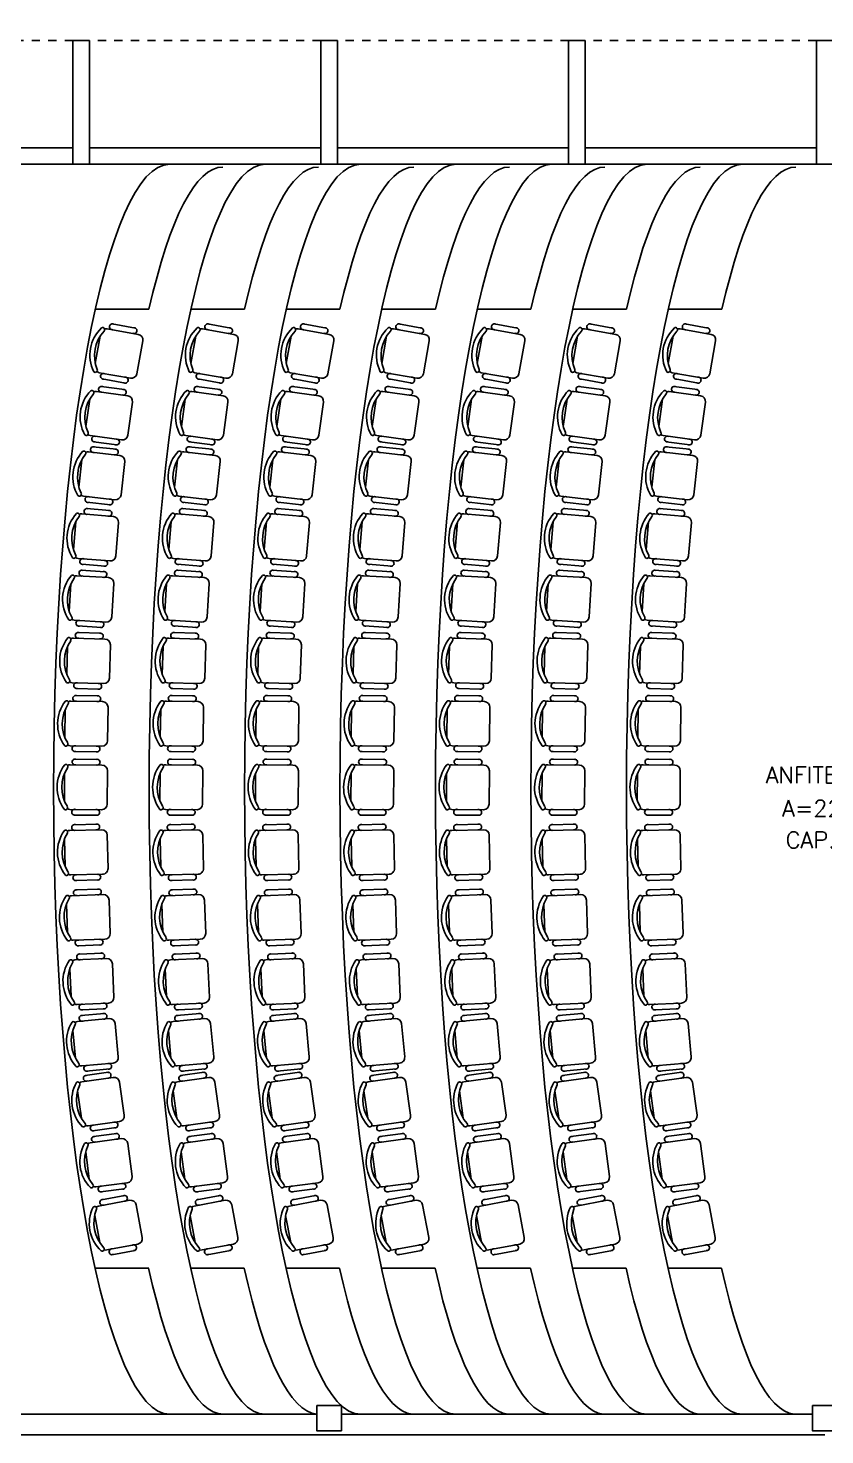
# Model space of a CAD drawing. Extents: x -250 to -5, y 354 to 449.
# Drawn here: x -132.24 to -122.59, y 422.51 to 439.55 of the extents above; entities that cross this region are included whole.
import ezdxf
from ezdxf.enums import TextEntityAlignment as Align

# ---------------------------------------------------------------- set-up
doc = ezdxf.new("R2010")
doc.units = 0
doc.header["$LTSCALE"] = 0.02
doc.header["$MEASUREMENT"] = 0
doc.header["$PDMODE"] = 98
doc.linetypes.add('HIDDEN2', pattern=[0.1875, 0.125, -0.0625])
doc.layers.get('0').update_dxf_attribs({"linetype": 'CONTINUOUS'})
doc.layers.get('DEFPOINTS').update_dxf_attribs({"linetype": 'CONTINUOUS'})
for name, color, linetype in [('ALV', 2, 'CONTINUOUS'), ('ESTR', 3, 'CONTINUOUS'), ('LAYOUT-ANF', 1, 'CONTINUOUS'), ('PROJ', 1, 'HIDDEN2'), ('TEXTO', 2, 'CONTINUOUS'), ('TEXTO-CENTRO-CUSTO', 2, 'CONTINUOUS'), ('ÁREA', 2, 'CONTINUOUS')]:
    doc.layers.add(name, color=color, linetype=linetype)
doc.styles.add('1', font='romans.shx')
doc.styles.add('UNB-100', font='simplex.shx', dxfattribs={"height": 0.2})
doc.dimstyles.new('1-600', dxfattribs={"dimtxt": 1.1, "dimasz": 2.5, "dimexe": 2, "dimexo": 4, "dimgap": 0.2, "dimtad": 1, "dimdec": 0, "dimzin": 4, "dimdsep": 46, "dimlunit": 6, "dimtxsty": '1', "dimblk1": 'NONE', "dimblk2": 'NONE', "dimsah": 1, "dimcen": 0, "dimclrd": 2, "dimclre": 2, "dimclrt": 2, "dimadec": 0, "dimazin": 0, "dimtfac": 1, "dimtdec": 0, "dimtmove": 2, "dimatfit": 3, "dimldrblk": 'NONE', "dimfxl": 0, "dimtolj": 1, "dimtzin": 0, "dimarcsym": 0})

# ---------------------------------------------------------------- blocks, each defined once
blk = doc.blocks.new('PILB-TTS')
blk.add_lwpolyline([(-0.3, 0.306), (0, 0.306), (0, 0), (-0.3, 0)], close=True)
blk = doc.blocks.new('*D42')
at = {"color": 2, "linetype": 'ByBlock', "transparency": 16777216}
for p, q in [((-124.088, 433.655), (-124.088, 438.155)), ((-108.888, 433.655), (-108.888, 438.155)), ((-124.088, 436.155), (-108.888, 436.155))]:
    blk.add_line(p, q, dxfattribs=at)
at = {"layer": 'DEFPOINTS', "color": 0, "linetype": 'ByBlock', "transparency": 16777216}
for p in [(-108.888, 436.155), (-124.088, 429.655), (-108.888, 429.655)]:
    blk.add_point(p, dxfattribs=at)
at = {"color": 2, "linetype": 'ByBlock', "transparency": 16777216, "insert": (-116.488, 436.905), "char_height": 1.1, "attachment_point": 5, "style": '1'}
blk.add_mtext('\\A1;Anfiteatro 5', dxfattribs=at)
blk = doc.blocks.new('_NONE')
at = {"color": 0, "linetype": 'ByBlock'}
blk.add_circle((0, 0), 0.25, dxfattribs=at)
blk = doc.blocks.new('CHAIR7')
for p, q in [((0, 9), (0, -9)), ((20, 12), (3, 12)), ((5.125, 15.041986), (17.875, 15.041986)), ((23, -7.440115), (23, 7.440115)), ((3, -12), (20, -12)), ((5.125, -15), (17.875, -15))]:
    blk.add_line(p, q)
for centre, radius, start, end in [((3, 9), 3, 90, 180), ((5.5625, 13.541986), 1.5625, 73.739795, 286.260205), ((17.4375, 13.541986), 1.5625, 253.739795, 106.260205), ((20, 9), 3, 62.415559, 90), ((22.344677, 11.120498), 1.096801, 53.309935, 212.027413), ((4.823592, 0), 19.640192, 327.575753, 32.424247), ((7, 0), 20, 323.130102, 36.869898), ((3, -9), 3, 180, 270), ((5.5625, -13.5), 1.5625, 73.739795, 286.260205), ((17.4375, -13.5), 1.5625, 253.739795, 106.260205), ((20, -9), 3, 270, 297.584441), ((22.344677, -11.120498), 1.096801, 147.972587, 306.690065)]:
    blk.add_arc(centre, radius, start, end)

msp = doc.modelspace()

# ---------------------------------------------------------------- linework, layer by layer
at = {"layer": 'ALV'}
for p, q in [((-134.496, 438.103), (-131.696, 438.103)), ((-131.496, 438.103), (-128.696, 438.103)), ((-128.496, 438.103), (-125.696, 438.103)), ((-125.496, 438.103), (-122.696, 438.103)), ((-134.496, 437.903), (-131.696, 437.903)), ((-131.496, 437.903), (-128.696, 437.903)), ((-128.496, 437.903), (-125.696, 437.903)), ((-125.496, 437.903), (-122.696, 437.903)), ((-128.746, 422.763), (-134.446, 422.763)), ((-122.746, 422.763), (-128.446, 422.763)), ((-128.595, 422.513), (-134.746, 422.513)), ((-122.595, 422.513), (-128.594, 422.513))]:
    msp.add_line(p, q, dxfattribs=at)
at = {"layer": 'ESTR'}
for points in [[(-131.496, 439.403), (-131.496, 437.903), (-131.696, 437.903), (-131.696, 439.403)], [(-128.496, 439.403), (-128.496, 437.903), (-128.696, 437.903), (-128.696, 439.403)], [(-125.496, 439.403), (-125.496, 437.903), (-125.696, 437.903), (-125.696, 439.403)], [(-122.496, 439.403), (-122.496, 437.903), (-122.696, 437.903), (-122.696, 439.403)]]:
    msp.add_lwpolyline(points, close=True, dxfattribs=at)
at = {"layer": 'LAYOUT-ANF'}
for p, q in [((-131.426, 436.146), (-130.776, 436.146)), ((-130.27, 436.146), (-129.62, 436.146)), ((-129.114, 436.146), (-128.464, 436.146)), ((-127.959, 436.146), (-127.308, 436.146)), ((-126.803, 436.146), (-126.152, 436.146)), ((-125.647, 436.146), (-124.996, 436.146)), ((-124.491, 436.146), (-123.84, 436.146)), ((-130.78, 424.532), (-131.43, 424.532)), ((-129.624, 424.532), (-130.274, 424.532)), ((-128.468, 424.532), (-129.118, 424.532)), ((-127.312, 424.532), (-127.962, 424.532)), ((-126.157, 424.532), (-126.806, 424.532)), ((-125.001, 424.532), (-125.65, 424.532)), ((-123.845, 424.532), (-124.494, 424.532))]:
    msp.add_line(p, q, dxfattribs=at)
for centre, major_axis, ratio, start_param, end_param in [((-130.525, 430.333), (0, -7.57), 0.185753, 3.141593, 6.283185), ((-129.369, 430.333), (0, -7.57), 0.185753, 3.141593, 6.283185), ((-128.213, 430.333), (0, -7.57), 0.185753, 3.141593, 6.283185), ((-127.058, 430.333), (0, -7.57), 0.185753, 3.141593, 6.283185), ((-125.902, 430.333), (0, -7.57), 0.185753, 3.141593, 6.283185), ((-124.746, 430.333), (0, -7.57), 0.185753, 3.141593, 6.283185), ((-123.59, 430.333), (0, -7.57), 0.185753, 3.141593, 6.283185), ((-129.882, 430.316), (0, -7.553), 0.186182, 3.141593, 3.830571), ((-128.726, 430.316), (0, -7.553), 0.186182, 3.141593, 3.830571), ((-127.57, 430.316), (0, -7.553), 0.186182, 3.141593, 3.830571), ((-126.414, 430.316), (0, -7.553), 0.186182, 3.141593, 3.830571), ((-125.258, 430.316), (0, -7.553), 0.186182, 3.141593, 3.830571), ((-124.102, 430.316), (0, -7.553), 0.186182, 3.141593, 3.830571), ((-122.946, 430.316), (0, -7.553), 0.186182, 3.141593, 3.830571), ((-129.876, 430.316), (0, -7.553), 0.186182, 5.584621, 6.283185), ((-128.72, 430.316), (0, -7.553), 0.186182, 5.584621, 6.26473), ((-127.564, 430.316), (0, -7.553), 0.186182, 5.584621, 6.26473), ((-126.408, 430.316), (0, -7.553), 0.186182, 5.584621, 6.26473), ((-125.252, 430.316), (0, -7.553), 0.186182, 5.584621, 6.26473), ((-124.096, 430.316), (0, -7.553), 0.186182, 5.584621, 6.26473), ((-122.94, 430.316), (0, -7.553), 0.186182, 5.584621, 6.26473)]:
    msp.add_ellipse(centre, major_axis=major_axis, ratio=ratio, start_param=start_param, end_param=end_param, dxfattribs=at)
at = {"layer": 'PROJ'}
for p, q in [((-131.696, 439.403), (-134.496, 439.403)), ((-128.696, 439.403), (-131.496, 439.403)), ((-125.696, 439.403), (-128.496, 439.403)), ((-122.696, 439.403), (-125.496, 439.403))]:
    msp.add_line(p, q, dxfattribs=at)

# ---------------------------------------------------------------- block references
at = {"layer": 'ESTR', "color": 9}
for p in [(-128.446, 422.562), (-122.446, 422.562)]:
    msp.add_blockref('PILB-TTS', p, dxfattribs=at)
at = {"layer": 'LAYOUT-ANF', "extrusion": (0, 0, -1), "zscale": -0.0225}
for p, xscale, yscale, rotation in [((130.887, 435.565), 0.0225, 0.0225, 10.12465734930832), ((129.731, 435.565), 0.0225, 0.0225, 10.12465734930832), ((128.575, 435.565), 0.0225, 0.0225, 10.12465734930832), ((127.419, 435.565), 0.0225, 0.0225, 10.12465734930832), ((126.263, 435.565), 0.0225, 0.0225, 10.12465734930832), ((125.107, 435.565), 0.0225, 0.0225, 10.12465734930832), ((123.952, 435.565), 0.0225, 0.0225, 10.12465734930832), ((131.004, 434.822), 0.0225, 0.0225, 7.879613215171346), ((129.848, 434.822), 0.0225, 0.0225, 7.879613215171346), ((128.692, 434.822), 0.0225, 0.0225, 7.879613215171346), ((127.537, 434.822), 0.0225, 0.0225, 7.879613215171346), ((126.381, 434.822), 0.0225, 0.0225, 7.879613215171346), ((125.225, 434.822), 0.0225, 0.0225, 7.879613215171346), ((124.069, 434.822), 0.0225, 0.0225, 7.879613215171346), ((131.092, 434.101), 0.0225, 0.0225, 6.336205732063952), ((129.936, 434.101), 0.0225, 0.0225, 6.336205732063952), ((128.78, 434.101), 0.0225, 0.0225, 6.336205732063952), ((127.624, 434.101), 0.0225, 0.0225, 6.336205732063952), ((126.469, 434.101), 0.0225, 0.0225, 6.336205732063952), ((125.313, 434.101), 0.0225, 0.0225, 6.336205732063952), ((124.157, 434.101), 0.0225, 0.0225, 6.336205732063952), ((131.162, 433.361), 0.0225, 0.0225, 4.792836038883211), ((130.007, 433.361), 0.0225, 0.0225, 4.792836038883211), ((128.851, 433.361), 0.0225, 0.0225, 4.792836038883211), ((127.695, 433.361), 0.0225, 0.0225, 4.792836038883211), ((126.539, 433.361), 0.0225, 0.0225, 4.792836038883211), ((125.383, 433.361), 0.0225, 0.0225, 4.792836038883211), ((124.227, 433.361), 0.0225, 0.0225, 4.792836038883211), ((131.215, 432.623), 0.0225, 0.0225, 3.463603826943683), ((130.059, 432.623), 0.0225, 0.0225, 3.463603826943683), ((128.903, 432.623), 0.0225, 0.0225, 3.463603826943683), ((127.747, 432.623), 0.0225, 0.0225, 3.463603826943683), ((126.591, 432.623), 0.0225, 0.0225, 3.463603826943683), ((125.436, 432.623), 0.0225, 0.0225, 3.463603826943683), ((124.28, 432.623), 0.0225, 0.0225, 3.463603826943683), ((131.25, 431.88), 0.0225, 0.0225, 1.729788982656525), ((130.094, 431.88), 0.0225, 0.0225, 1.729788982656525), ((128.938, 431.88), 0.0225, 0.0225, 1.729788982656525), ((127.783, 431.88), 0.0225, 0.0225, 1.729788982656525), ((126.627, 431.88), 0.0225, 0.0225, 1.729788982656525), ((125.471, 431.88), 0.0225, 0.0225, 1.729788982656525), ((124.315, 431.88), 0.0225, 0.0225, 1.729788982656525), ((131.275, 431.123), 0.0225, 0.0225, 0.8450433417187739), ((130.119, 431.123), 0.0225, 0.0225, 0.8450433417187739), ((128.964, 431.123), 0.0225, 0.0225, 0.8450433417187739), ((127.808, 431.123), 0.0225, 0.0225, 0.8450433417187739), ((126.652, 431.123), 0.0225, 0.0225, 0.8450433417187739), ((125.496, 431.123), 0.0225, 0.0225, 0.8450433417187739), ((124.34, 431.123), 0.0225, 0.0225, 0.8450433417187739), ((131.281, 430.355), 0.0225, 0.0225, 0.4808869421065822), ((130.125, 430.355), 0.0225, 0.0225, 0.4808869421065822), ((128.969, 430.355), 0.0225, 0.0225, 0.4808869421065822), ((127.813, 430.355), 0.0225, 0.0225, 0.4808869421065822), ((126.657, 430.355), 0.0225, 0.0225, 0.4808869421065822), ((125.501, 430.355), 0.0225, 0.0225, 0.4808869421065822), ((124.346, 430.355), 0.0225, 0.0225, 0.4808869421065822), ((131.277, 429.575), 0.0225, 0.0225, 358.6396215082804), ((130.121, 429.575), 0.0225, 0.0225, 358.6396215082804), ((128.965, 429.575), 0.0225, 0.0225, 358.6396215082804), ((127.809, 429.575), 0.0225, 0.0225, 358.6396215082804), ((126.653, 429.575), 0.0225, 0.0225, 358.6396215082804), ((125.497, 429.575), 0.0225, 0.0225, 358.6396215082804), ((124.341, 429.575), 0.0225, 0.0225, 358.6396215082804), ((131.253, 428.789), 0.0225, 0.0225, 357.9953651629265), ((130.097, 428.789), 0.0225, 0.0225, 357.9953651629265), ((128.941, 428.789), 0.0225, 0.0225, 357.9953651629265), ((127.785, 428.789), 0.0225, 0.0225, 357.9953651629265), ((126.629, 428.789), 0.0225, 0.0225, 357.9953651629265), ((125.473, 428.789), 0.0225, 0.0225, 357.9953651629265), ((124.317, 428.789), 0.0225, 0.0225, 357.9953651629265), ((131.21, 428.016), 0.02250000000000001, 0.02250000000000001, 357.3796683738414), ((130.054, 428.016), 0.02250000000000001, 0.02250000000000001, 357.3796683738414), ((128.898, 428.016), 0.02250000000000001, 0.02250000000000001, 357.3796683738414), ((127.743, 428.016), 0.02250000000000001, 0.02250000000000001, 357.3796683738414), ((126.587, 428.016), 0.02250000000000001, 0.02250000000000001, 357.3796683738414), ((125.431, 428.016), 0.02250000000000001, 0.02250000000000001, 357.3796683738414), ((124.275, 428.016), 0.02250000000000001, 0.02250000000000001, 357.3796683738414), ((131.167, 427.292), 0.0225, 0.0225, 354.6178576149579), ((130.011, 427.292), 0.0225, 0.0225, 354.6178576149579), ((128.855, 427.292), 0.0225, 0.0225, 354.6178576149579), ((127.7, 427.292), 0.0225, 0.0225, 354.6178576149579), ((126.544, 427.292), 0.0225, 0.0225, 354.6178576149579), ((125.388, 427.292), 0.0225, 0.0225, 354.6178576149579), ((124.232, 427.292), 0.0225, 0.0225, 354.6178576149579), ((131.105, 426.585), 0.0225, 0.0225, 352.0279846464501), ((129.949, 426.585), 0.0225, 0.0225, 352.0279846464501), ((128.794, 426.585), 0.0225, 0.0225, 352.0279846464501), ((127.638, 426.585), 0.0225, 0.0225, 352.0279846464501), ((126.482, 426.585), 0.0225, 0.0225, 352.0279846464501), ((125.326, 426.585), 0.0225, 0.0225, 352.0279846464501), ((124.17, 426.585), 0.0225, 0.0225, 352.0279846464501), ((131.007, 425.842), 0.0225, 0.0225, 352.5752132874004), ((129.851, 425.842), 0.0225, 0.0225, 352.5752132874004), ((128.696, 425.842), 0.0225, 0.0225, 352.5752132874004), ((127.54, 425.842), 0.0225, 0.0225, 352.5752132874004), ((126.384, 425.842), 0.0225, 0.0225, 352.5752132874004), ((125.228, 425.842), 0.0225, 0.0225, 352.5752132874004), ((124.072, 425.842), 0.0225, 0.0225, 352.5752132874004), ((130.894, 425.101), 0.0225, 0.0225, 349.4272968023008), ((129.738, 425.101), 0.0225, 0.0225, 349.4272968023008), ((128.583, 425.101), 0.0225, 0.0225, 349.4272968023008), ((127.427, 425.101), 0.0225, 0.0225, 349.4272968023008), ((126.271, 425.101), 0.0225, 0.0225, 349.4272968023008), ((125.115, 425.101), 0.0225, 0.0225, 349.4272968023008), ((123.959, 425.101), 0.0225, 0.0225, 349.4272968023008)]:
    msp.add_blockref('CHAIR7', p, dxfattribs=dict(at, xscale=xscale, yscale=yscale, rotation=rotation))

# ---------------------------------------------------------------- texts
at = {"layer": 'TEXTO', "style": 'UNB-100'}
for s, p in [('ANFITEATRO 5', (-123.31, 430.406)), ('CAP. 105', (-123.068, 429.619))]:
    msp.add_text(s, height=0.2, dxfattribs=at).set_placement(p)
at = {"layer": 'ÁREA', "style": 'UNB-100'}
msp.add_text('A=224.00m2', height=0.2, dxfattribs=at).set_placement((-122.237, 430.002), align=Align.CENTER)

# ---------------------------------------------------------------- dimensions: what is measured, and where the dimension line sits
at = {"layer": 'TEXTO-CENTRO-CUSTO'}
dim = msp.add_linear_dim(base=(-119.496, 445.903), p1=(-134.696, 439.403), p2=(-119.496, 439.403), text='Anfiteatro 5', dimstyle='1-600', dxfattribs=at)
dim.commit()
dim.dimension.update_dxf_attribs({"geometry": '*D42', "text_midpoint": (-127.096, 446.653), "insert": (-10.608, 9.749)})

doc.saveas('drawing.dxf')
